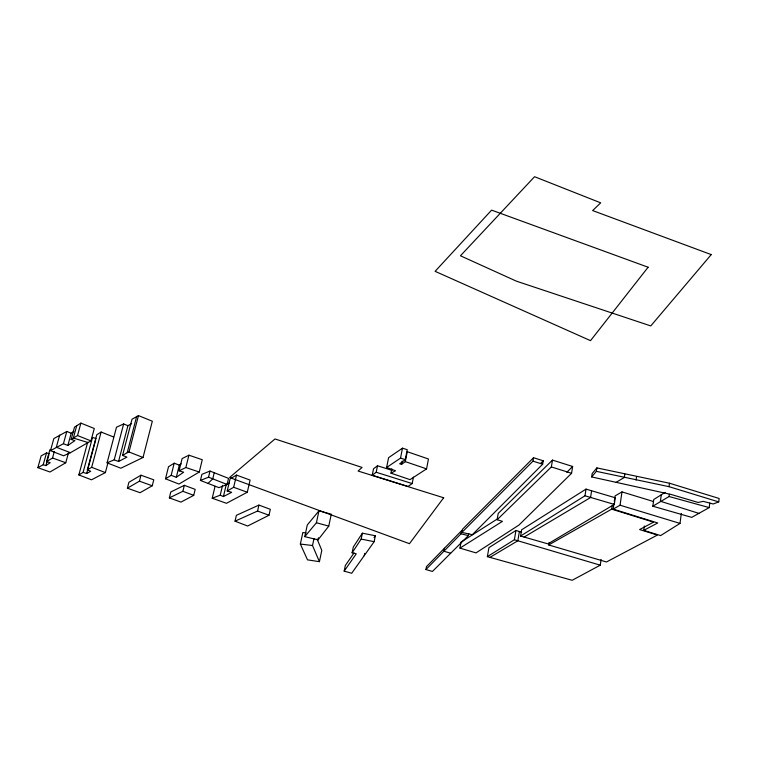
<?xml version="1.0" encoding="UTF-8"?>
<svg xmlns="http://www.w3.org/2000/svg" width="757" height="757" viewBox="0 0 757 757"><rect width="100%" height="100%" fill="white"/><g stroke="black" fill="none" stroke-linecap="round" stroke-linejoin="round"><path stroke-width="1.14" d="M718.724 501.91L719.15 498.475L669.491 483.221L596.876 467.902L592.192 473.522L591.662 476.938L671.251 494.501L698.124 502.468L703.215 501.361L713.198 503.982L718.724 501.91L669.027 486.675L596.355 471.346L591.662 476.938M665.176 492.362L653.755 499.497L652.827 506.215L691.728 517.372L709.214 507.597L709.782 503.055M644.339 526.03L643.734 530.354L660.634 535.587L680.013 523.409L681.319 513.483M669.027 486.675L669.491 483.221M652.827 506.215L669.065 496.516L669.368 494.245M661.325 494.491L660.407 501.257L699.269 513.492M636.069 480.08L636.561 476.636M613.974 503.604L613.17 509.111L620.049 505.203L621.98 491.899L653.556 501.55M624.818 474.014L624.326 477.459L615.943 482.436M549.062 542.637L548.693 544.964L611.684 509.149L612.167 505.837M614.296 501.399L615.11 495.892L621.98 491.899M614.287 504.417L615.261 497.765L586.013 489.117L521.611 529.805L520.57 536.041L547.954 543.876L614.287 504.417L584.991 495.788L520.57 536.041M521.639 532.171L515.943 530.458L488.927 547.661L487.366 556.66L572.169 580.288L600.254 565.176L601.105 559.414M591.586 490.867L590.574 497.529L524.052 537.091M596.355 471.346L596.876 467.902M584.991 495.788L586.013 489.117M571.573 473.295L572.642 466.473L552.468 460.105L498.22 513.407L497.122 519.728L502.459 521.346L459.944 548.125L476.021 552.894L518.99 525.027L571.573 473.295L551.361 466.937L497.122 519.728M551.361 466.937L552.468 460.105M542.665 464.202L543.223 460.776L533.534 457.72L462.432 529.323L461.874 532.408L472.321 534.697L542.665 464.202L532.966 461.145L461.874 532.408M487.366 556.66L514.382 539.741L515.943 530.458M519.387 531.509L517.845 540.782L489.883 557.407M532.966 461.145L533.534 457.72M459.944 548.125L461.032 542.097L497.614 518.81M425.926 569.548L460.985 533.808L461.543 530.733L426.475 566.652L425.926 569.548L432.446 571.45L468.356 535.596L468.725 533.543M444.444 548.238L443.895 551.228L450.623 553.216M390.962 473.163L410.01 479.635L426.57 468.876L428.453 458.988L407.247 451.711L405.307 461.628L401.541 464.391L399.658 463.795L405.298 459.622L407.238 449.686L402.487 448.172L388.587 457.682L386.628 467.476L395.551 470.778L390.962 473.163L391.823 468.829M392.098 470.381L377.497 465.773L373.523 468.791L372.217 475.235L408.042 486.467L412.177 483.562L413.426 477.109M386.628 467.476L400.529 458.108L402.487 448.172M401.541 464.391L402.194 461.098M374.166 541.681L375.349 535.757L362.376 533.174L353.292 547.046L352.109 552.828L356.263 553.821L344.161 571.128L351.702 573.257L374.166 541.681L361.174 539.088L352.109 552.828M372.217 475.235L376.191 472.254L377.497 465.773M364.221 555.704L364.685 553.395M361.174 539.088L362.376 533.174M344.161 571.128L345.315 565.507L354.077 552.884M306.159 532.919L302.847 532.521L300.359 544.046L307.512 559.868L319.416 561.666L321.801 550.367L317.107 539.098M328.775 526.106L331.282 514.192L318.962 510.833L307.285 524.98L304.778 536.637L318.035 539.873L328.775 526.106L316.417 522.756L304.778 536.637M318.035 539.873L318.489 537.754M316.417 522.756L318.962 510.833M319.416 561.666L312.509 545.523L313.985 538.596M268.99 515.252L270.325 509.31L258.922 505.089L236.383 515.328L235.03 521.166L247.624 526.02L268.99 515.252L257.569 511.041L235.03 521.166M257.569 511.041L258.922 505.089M212.215 498.229L226.475 503.301L247.284 492.239L250.094 480.08L236.515 475.093L230.062 478.869L227.214 490.971L231.67 492.315L223.429 496.554L220.221 495.192L212.215 498.229L215.064 486.297M227.1 484.48L228.538 478.367L210.011 471.053L201.901 474.336L200.425 480.44L218.896 487.65L227.1 484.48L208.544 477.194L200.425 480.44M227.214 490.971L233.667 487.281L236.515 475.093M220.221 495.192L222.549 485.369M223.429 496.554L226.258 484.556L229.352 482.928M208.544 477.194L210.011 471.053M214.212 472.756L212.745 478.878L207.891 483.505M193.735 495.343L195.183 489.382L184.339 485.322L170.798 491.984L169.341 497.888L180.961 502.109L193.735 495.343L182.872 491.302L169.341 497.888M199.28 472.027L202.27 459.726L188.9 455.194L182.106 458.581L179.078 470.826L183.639 472.207L176.305 477.288L171.177 475.33L165.499 478.803L178.964 484.054L199.28 472.027L185.862 467.523L179.078 470.826M185.862 467.523L188.9 455.194M182.872 491.302L184.339 485.322M176.305 477.288L179.305 465.148L181.141 463.852M171.177 475.33L174.205 463.18L179.305 465.148M165.499 478.803L168.518 466.728L174.205 463.18M152.252 485.786L153.756 479.824L140.972 475.197L128.908 482.285L127.384 488.18L140.045 492.712L152.252 485.786L139.439 481.168L127.384 488.18M107.078 462.858L120.865 468.214L143.026 457.493L152.327 421.223L138.465 415.602L132.011 419.255L122.568 455.411L126.921 457.143L118.546 461.524L114.222 459.811L107.078 462.858L116.493 427.213L123.646 423.948L127.924 425.689L131.652 423.617M139.439 481.168L140.972 475.197M122.568 455.411L127.223 452.686L136.676 416.359M127.223 452.686L129.002 451.976L138.465 415.602M118.546 461.524L127.924 425.689M114.222 459.811L123.646 423.948M87.642 442.372L78.851 474.923L91.502 479.815L105.374 472.595L108.071 462.376M78.851 474.923L83.081 472.415L92.496 437.461L96.054 438.549M83.081 472.415L86.677 473.485L90.717 471.27L87.358 469.879L96.782 434.764L101.116 432.039L113.616 436.997M86.677 473.485L95.751 439.675M87.358 469.879L91.673 467.315L101.116 432.039M90.944 440.896L94.284 428.5L80.904 423.106L74.517 427.118L71.13 439.467L74.905 440.612L67.856 445.466L63.427 443.716L50.473 450.661L63.607 455.79L70.439 452.695L90.944 440.896L77.517 435.54L71.13 439.467M77.517 435.54L80.904 423.106M67.856 445.466L71.215 433.222L73.864 431.367M49.214 453.717L46.518 452.913L41.152 455.865L37.85 467.656L49.971 472.008L65.755 462.745L68.433 452.951M76.722 425.671L73.334 438.057L88.427 442.646M63.427 443.716L66.796 431.462L71.215 433.222M37.85 467.656L43.206 464.76L45.922 465.574L48.921 454.796M50.473 450.661L53.842 438.558L66.796 431.462M45.922 465.574L50.227 462.688L46.593 461.6L52.536 458.004L54.343 451.456M59.689 435.057L56.321 447.236L70.439 452.695M43.206 464.76L46.518 452.913M46.593 461.6L49.905 449.686M374.024 537.64L375.349 535.757M540.744 463.275L543.223 460.776M566.804 472.283L572.642 466.473M643.734 530.354L657.748 522.973L613.17 509.111M300.359 544.046L312.509 545.523M460.985 533.808L468.356 535.596M669.065 496.516L709.214 507.597M548.693 544.964L606.471 561.978L657.398 535.057L639.589 529.559L653.537 522.16L611.684 509.149M600.254 565.176L514.382 539.741M620.049 505.203L680.013 523.409M376.191 472.254L412.177 483.562M400.529 458.108L405.298 459.622M405.307 461.628L426.57 468.876M52.536 458.004L65.755 462.745M233.667 487.281L247.284 492.239M91.673 467.315L105.374 472.595M129.002 451.976L143.026 457.493M443.668 497.765L409.461 543.696L229.598 477.497L275.009 438.956L362.092 467.429L358.08 471.034L443.668 497.765M648.115 267.23L590.517 340.659L435.105 271.328L491.615 210.124L648.115 267.23M711.239 254.598L650.774 325.926L516.435 281.178L460.445 255.781L534.565 176.712L600.698 202.848L592.646 210.569L711.239 254.598"/></g></svg>
